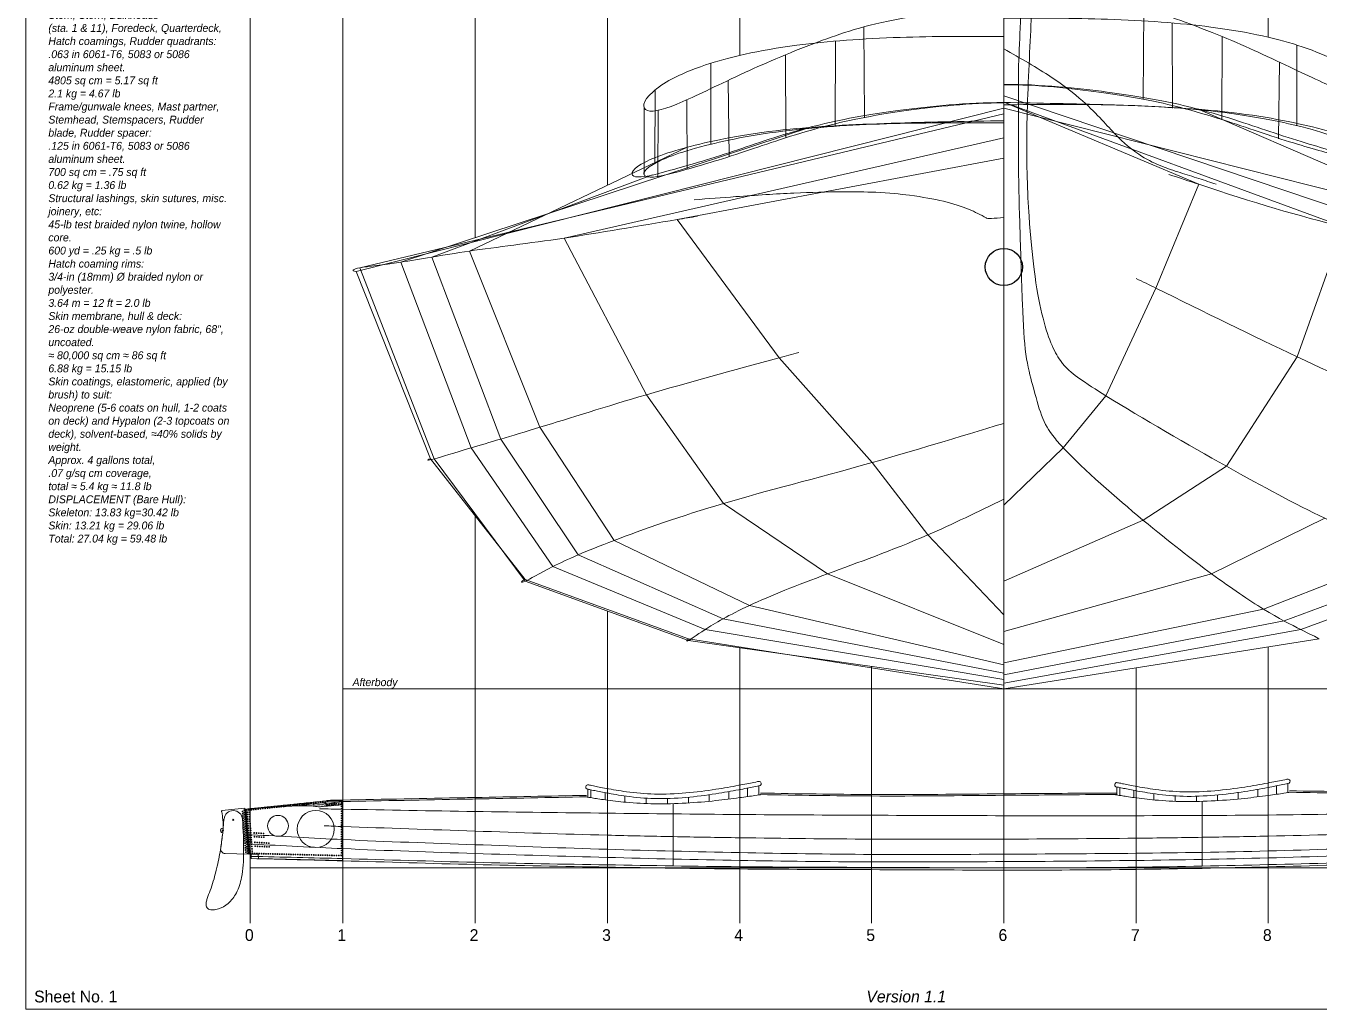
# Model space of a CAD drawing. Header units: centimetres. Extents: x -53 to 53, y -40 to 40.
# Drawn here: x -52.7 to 17, y -40 to 13 of the extents above; entities that cross this region are included whole.
import ezdxf

# ---------------------------------------------------------------- set-up
doc = ezdxf.new("R2010")
doc.units = ezdxf.units.CM
for name, color, linetype in [('construction', 7, 'Continuous'), ('Foredeck', 7, 'Continuous'), ('Hatchways', 7, 'Continuous'), ('Layer1', 7, 'Continuous'), ('Partner', 7, 'Continuous'), ('Plan', 7, 'Continuous'), ('Quarterdeck', 7, 'Continuous'), ('Rudder', 7, 'Continuous'), ('Sections', 7, 'Continuous'), ('Stern', 7, 'Continuous'), ('Stringers', 7, 'Continuous'), ('Text', 7, 'Continuous')]:
    doc.layers.add(name, color=color, linetype=linetype)

msp = doc.modelspace()

# ---------------------------------------------------------------- linework, layer by layer
msp.add_ellipse((0, 0), major_axis=(1, 0), ratio=1)
at = {"layer": 'construction', "color": 7, "lineweight": 9}
msp.add_line((-40.625, -32.39), (41.875, -32.39), dxfattribs=at)
at = {"layer": 'Foredeck', "color": 7, "lineweight": 9}
msp.add_open_spline([(11.438, 4.462), (11.136, 4.563), (10.518, 4.774), (9.51, 5.082), (8.431, 5.43), (7.28, 6.007), (6.262, 6.851), (5.316, 7.91), (4.303, 8.954), (2.569, 10.301), (0.894, 11.25), (0, 11.756)], degree=3, knots=[0, 0, 0, 0, 0.136017, 0.274135, 0.412519, 0.551185, 0.690252, 0.760385, 0.832441, 0.91058, 1, 1, 1, 1], dxfattribs=at)
at = {"layer": 'Hatchways', "color": 7, "lineweight": 9}
for p, q in [((-7.54, 12.944), (-7.508, 8.054)), ((-9.08, 12.175), (-9.091, 7.589)), ((-11.76, 11.443), (-11.75, 6.961)), ((-15.787, 10.985), (-15.783, 6.62)), ((-14.86, 10.061), (-14.804, 5.933)), ((-18.797, 9.539), (-18.802, 5.591)), ((-19.387, 8.595), (-19.387, 4.962)), ((-18.632, 8.446), (-18.64, 4.869)), ((-17.078, 9.014), (-17.072, 5.269)), ((-22.413, -28.577), (-22.413, -28.154)), ((-22.252, -28.186), (-22.254, -28.599)), ((-21.492, -28.334), (-21.492, -28.72)), ((-20.419, -28.515), (-20.419, -28.849)), ((-15.884, -28.45), (-15.886, -28.806)), ((-14.814, -28.277), (-14.815, -28.677)), ((-13.808, -28.09), (-13.81, -28.541)), ((-13.197, -28.441), (-13.197, -27.966)), ((6.093, -28.455), (6.093, -28.032)), ((-19.276, -28.633), (-19.276, -28.927)), ((-18.127, -28.652), (-18.127, -28.939)), ((-16.994, -28.581), (-16.994, -28.889))]:
    msp.add_line(p, q, dxfattribs=at)
for points, knots in [([(0, 14.918), (0, 14.918), (1.832, 14.918), (6.298, 14.397), (10.366, 13.048), (14.488, 11.263), (17.53, 9.713), (19.482, 9.112), (19.53, 10.165), (16.912, 11.788), (11.92, 12.975), (5.731, 13.424), (1.872, 13.412), (0, 13.405)], [0, 0, 0, 0, 0, 0.060903, 0.148531, 0.266385, 0.412377, 0.561627, 0.692703, 0.793736, 0.874581, 0.939168, 1, 1, 1, 1]), ([(0, 12.425), (-1.872, 12.431), (-5.731, 12.444), (-11.92, 11.995), (-16.912, 10.808), (-19.53, 9.185), (-19.482, 8.132), (-17.53, 8.733), (-14.488, 10.283), (-10.366, 12.068), (-6.298, 13.416), (-1.832, 13.938), (0, 13.938)], [0, 0, 0, 0, 0.060832, 0.125419, 0.206264, 0.307297, 0.438373, 0.587623, 0.733615, 0.851469, 0.939097, 1, 1, 1, 1]), ([(0, 9.846), (1.993, 9.846), (6.69, 9.361), (11.024, 8.463), (15.028, 7.031), (18.241, 6.101), (20.1, 5.633), (20.182, 6.352), (17.472, 7.448), (12.284, 8.466), (5.881, 8.764), (1.902, 8.833), (0, 8.866)], [0, 0, 0, 0, 0.064807, 0.15278, 0.27082, 0.412362, 0.559544, 0.689881, 0.791019, 0.87305, 0.939335, 1, 1, 1, 1]), ([(0, 9.827), (0, 9.827), (1.831, 9.827), (6.285, 9.344), (10.371, 8.462), (14.489, 7.002), (17.537, 6.113), (19.479, 5.631), (19.536, 6.345), (16.907, 7.446), (11.912, 8.451), (5.729, 8.803), (1.872, 8.762), (0, 8.741)], [0, 0, 0, 0, 0, 0.06099, 0.148374, 0.265955, 0.411815, 0.561484, 0.692711, 0.793446, 0.874258, 0.938982, 1, 1, 1, 1]), ([(0, 7.885), (-1.902, 7.853), (-5.881, 7.784), (-12.284, 7.486), (-17.472, 6.468), (-20.182, 5.372), (-20.1, 4.652), (-18.241, 5.121), (-15.028, 6.051), (-11.024, 7.483), (-6.69, 8.381), (-1.993, 8.866), (0, 8.866), (0, 8.866)], [0, 0, 0, 0, 0.060665, 0.12695, 0.208981, 0.310119, 0.440456, 0.587638, 0.72918, 0.84722, 0.935193, 1, 1, 1, 1, 1]), ([(0, 7.762), (-1.872, 7.771), (-5.729, 7.791), (-11.912, 7.452), (-16.906, 6.446), (-19.542, 5.349), (-19.459, 4.639), (-17.539, 5.125), (-14.488, 6.016), (-10.372, 7.479), (-6.285, 8.362), (-1.831, 8.846), (0, 8.847)], [0, 0, 0, 0, 0.061022, 0.125747, 0.206561, 0.307297, 0.438835, 0.588178, 0.73404, 0.851624, 0.939009, 1, 1, 1, 1]), ([(-22.413, -27.914), (-22.413, -27.914), (-22.412, -27.912), (-22.145, -27.968), (-21.391, -28.117), (-20.232, -28.319), (-18.76, -28.451), (-17.139, -28.376), (-15.606, -28.182), (-14.377, -27.959), (-13.497, -27.791), (-13.072, -27.699), (-13.497, -27.791), (-14.377, -27.959), (-15.606, -28.182), (-17.139, -28.376), (-18.76, -28.451), (-20.232, -28.319), (-21.391, -28.117), (-22.145, -27.968), (-22.412, -27.912), (-22.413, -27.914), (-22.413, -27.914)], [0, 0, 0, 0, 0.030416, 0.06271, 0.103132, 0.153648, 0.219187, 0.293811, 0.366807, 0.425735, 0.469548, 0.5, 0.530452, 0.574265, 0.633193, 0.706189, 0.780813, 0.846352, 0.896868, 0.93729, 0.969584, 1, 1, 1, 1]), ([(6.093, -27.792), (6.093, -27.791), (6.094, -27.79), (6.361, -27.846), (7.114, -27.994), (8.274, -28.197), (9.746, -28.329), (11.367, -28.253), (12.9, -28.06), (14.129, -27.837), (15.009, -27.668), (15.434, -27.576), (15.009, -27.668), (14.129, -27.837), (12.9, -28.06), (11.367, -28.253), (9.746, -28.329), (8.274, -28.197), (7.114, -27.994), (6.361, -27.846), (6.094, -27.79), (6.093, -27.791), (6.093, -27.792)], [0, 0, 0, 0, 0.030416, 0.06271, 0.103132, 0.153648, 0.219187, 0.293811, 0.366807, 0.425735, 0.469548, 0.5, 0.530452, 0.574265, 0.633193, 0.706189, 0.780813, 0.846352, 0.896868, 0.93729, 0.969584, 1, 1, 1, 1]), ([(6.093, -28.032), (6.093, -28.031), (6.094, -28.03), (6.361, -28.086), (7.114, -28.234), (8.274, -28.437), (9.746, -28.569), (11.367, -28.493), (12.9, -28.3), (14.129, -28.077), (15.009, -27.908), (15.434, -27.816), (15.009, -27.908), (14.129, -28.077), (12.9, -28.3), (11.367, -28.493), (9.746, -28.569), (8.274, -28.437), (7.114, -28.234), (6.361, -28.086), (6.094, -28.03), (6.093, -28.031), (6.093, -28.032)], [0, 0, 0, 0, 0.030416, 0.06271, 0.103132, 0.153648, 0.219187, 0.293811, 0.366807, 0.425735, 0.469548, 0.5, 0.530452, 0.574265, 0.633193, 0.706189, 0.780813, 0.846352, 0.896868, 0.93729, 0.969584, 1, 1, 1, 1]), ([(-22.492, -28.562), (-22.493, -28.566), (-22.495, -28.575), (-22.219, -28.612), (-21.442, -28.739), (-20.249, -28.876), (-18.758, -28.966), (-17.134, -28.907), (-15.594, -28.791), (-14.34, -28.612), (-13.425, -28.5), (-12.984, -28.414), (-13.425, -28.5), (-14.34, -28.612), (-15.594, -28.791), (-17.134, -28.907), (-18.758, -28.966), (-20.249, -28.876), (-21.442, -28.739), (-22.219, -28.612), (-22.495, -28.575), (-22.493, -28.566), (-22.492, -28.562)], [0, 0, 0, 0, 0.030333, 0.063475, 0.104491, 0.155059, 0.220228, 0.293819, 0.36459, 0.42361, 0.467596, 0.5, 0.532404, 0.57639, 0.63541, 0.706181, 0.779772, 0.844941, 0.895509, 0.936525, 0.969667, 1, 1, 1, 1]), ([(-22.413, -28.154), (-22.413, -28.154), (-22.412, -28.152), (-22.145, -28.208), (-21.391, -28.357), (-20.232, -28.559), (-18.76, -28.691), (-17.139, -28.616), (-15.606, -28.422), (-14.377, -28.199), (-13.497, -28.031), (-13.072, -27.939), (-13.497, -28.031), (-14.377, -28.199), (-15.606, -28.422), (-17.139, -28.616), (-18.76, -28.691), (-20.232, -28.559), (-21.391, -28.357), (-22.145, -28.208), (-22.412, -28.152), (-22.413, -28.154), (-22.413, -28.154)], [0, 0, 0, 0, 0.030416, 0.06271, 0.103132, 0.153648, 0.219187, 0.293811, 0.366807, 0.425735, 0.469548, 0.5, 0.530452, 0.574265, 0.633193, 0.706189, 0.780813, 0.846352, 0.896868, 0.93729, 0.969584, 1, 1, 1, 1]), ([(6.013, -28.439), (6.013, -28.443), (6.011, -28.452), (6.286, -28.489), (7.064, -28.617), (8.257, -28.754), (9.748, -28.843), (11.372, -28.785), (12.912, -28.669), (14.166, -28.49), (15.081, -28.377), (15.522, -28.291), (15.081, -28.377), (14.166, -28.49), (12.912, -28.669), (11.372, -28.785), (9.748, -28.843), (8.257, -28.754), (7.064, -28.617), (6.286, -28.489), (6.011, -28.452), (6.013, -28.443), (6.013, -28.439)], [0, 0, 0, 0, 0.030333, 0.063475, 0.104491, 0.155059, 0.220228, 0.293819, 0.36459, 0.42361, 0.467596, 0.5, 0.532404, 0.57639, 0.63541, 0.706181, 0.779772, 0.844941, 0.895509, 0.936525, 0.969667, 1, 1, 1, 1])]:
    msp.add_open_spline(points, degree=3, knots=knots, dxfattribs=at)
at = {"layer": 'Layer1', "color": 7, "lineweight": 9}
for p, q in [((-52.705, -40.005), (-52.705, 40.005)), ((-7.125, -28.515), (-7.125, -32.365)), ((0, -28.478), (0, -32.39)), ((5.028, -28.359), (6.093, -28.359)), ((14.25, -28.482), (14.25, -32.215)), ((-28.5, -28.677), (-28.5, -32.09)), ((-21.36, -28.743), (-21.36, -32.228)), ((-17.812, -28.928), (-17.812, -32.284)), ((-14.235, -28.602), (-14.235, -32.328)), ((7.14, -28.619), (7.14, -32.353)), ((10.688, -32.295), (10.688, -28.805)), ((52.705, -40.005), (-52.705, -40.005))]:
    msp.add_line(p, q, dxfattribs=at)
at = {"layer": 'Partner', "color": 7, "lineweight": 9}
msp.add_ellipse((0, 2.775), major_axis=(-0.947, -0.126), ratio=0.102207, start_param=6.2818, end_param=7.852597, dxfattribs=at)
for points, knots in [([(-16.685, 3.624), (-15.935, 3.681), (-14.074, 3.823), (-11.264, 4.006), (-8.78, 4.068), (-6.617, 4.039), (-4.825, 3.854), (-3.149, 3.55), (-1.845, 3.131), (-1.244, 2.81), (-0.947, 2.651)], [0, 0, 0, 0, 0.073093, 0.181384, 0.284917, 0.376983, 0.499412, 0.66407, 0.833918, 1, 1, 1, 1]), ([(-13.115, -28.359), (-11.119, -28.393), (-6.747, -28.467), (-0.699, -28.4), (3.352, -28.371), (5.028, -28.359)], [0, 0, 0, 0, 0.330179, 0.722881, 1, 1, 1, 1]), ([(-13.115, -28.439), (-11.119, -28.473), (-6.747, -28.547), (-0.699, -28.48), (3.352, -28.451), (5.028, -28.439)], [0, 0, 0, 0, 0.330179, 0.722881, 1, 1, 1, 1])]:
    msp.add_open_spline(points, degree=3, knots=knots, dxfattribs=at)
at = {"layer": 'Plan', "color": 7, "lineweight": 9}
for p, q in [((-40.61, 35.358), (-40.61, -35.362)), ((-35.625, -35.362), (-35.625, 35.358)), ((-21.36, 35.358), (-21.36, 4.407)), ((0, 33.361), (0, -22.742)), ((-28.5, 1.577), (-28.5, 26.816)), ((14.25, 12.382), (14.25, 26.026)), ((-14.235, 25.715), (-14.235, 11.405)), ((-28.5, -35.362), (-28.5, -13.401)), ((-21.36, -18.557), (-21.36, -35.362)), ((-14.235, -20.532), (-14.235, -35.362)), ((14.25, -35.362), (14.25, -20.479)), ((-7.125, -35.362), (-7.125, -21.536)), ((7.14, -21.608), (7.14, -35.362)), ((0, -22.742), (0, -35.362)), ((5.028, -28.439), (6.093, -28.439))]:
    msp.add_line(p, q, dxfattribs=at)
for centre, start, end in [((-13.196, -27.846), 269.68459, 114.4761), ((6.093, -27.912), 72.70199, 272.47141), ((15.31, -27.723), 269.68459, 114.4761), ((-22.413, -28.034), 72.70199, 272.47141)]:
    msp.add_arc(centre, 0.12, start, end, dxfattribs=at)
at = {"layer": 'Quarterdeck', "color": 7, "lineweight": 9}
for p, q in [((-40.748, -29.213), (-36.489, -28.768)), ((-36.845, -29.094), (-35.639, -28.991)), ((-35.639, -28.991), (-35.632, -28.831))]:
    msp.add_line(p, q, dxfattribs=at)
at = {"layer": 'Quarterdeck', "color": 7, "lineweight": 9, "extrusion": (0, 0, -1)}
for centre, major_axis, ratio, start_param, end_param in [((-40.629, -29.201), (-0.119, -0.012), 0.130753, 4.712389, 6.283185), ((-40.629, -29.201), (-0.119, -0.012), 0.130753, 4.712389, 6.283185), ((-36.875, -28.942), (-0.373, -0.039), 0.130753, 6.218132, 12.501317), ((-36.875, -28.942), (-0.373, -0.039), 0.130753, 6.218132, 12.501317), ((-36.831, -29.077), (-0.118, -0.012), 0.130036, 4.729464, 5.725172), ((-36.831, -29.077), (-0.118, -0.012), 0.130036, 4.729464, 5.725172), ((-36.26, -28.961), (-0.311, -0.032), 0.130753, 6.189914268585919, 12.47309957576551), ((-36.26, -28.961), (-0.311, -0.032), 0.130753, 6.189914268585919, 12.47309957576551)]:
    msp.add_ellipse(centre, major_axis=major_axis, ratio=ratio, start_param=start_param, end_param=end_param, dxfattribs=at)
for centre, major_axis in [((-40.68, -29.214), (0.0224, 0.0023)), ((-40.68, -29.214), (0.0224, 0.0023)), ((-40.556, -29.201), (0.0224, 0.0023)), ((-40.556, -29.201), (0.0224, 0.0023)), ((-40.431, -29.188), (0.0224, 0.0023)), ((-40.431, -29.188), (0.0224, 0.0023)), ((-40.307, -29.175), (0.0224, 0.0023)), ((-40.307, -29.175), (0.0224, 0.0023)), ((-40.183, -29.163), (0.0224, 0.0023)), ((-40.183, -29.163), (0.0224, 0.0023)), ((-40.058, -29.15), (0.0224, 0.0023)), ((-40.058, -29.15), (0.0224, 0.0023)), ((-39.934, -29.137), (0.0224, 0.0023)), ((-39.934, -29.137), (0.0224, 0.0023)), ((-39.81, -29.124), (0.0224, 0.0023)), ((-39.81, -29.124), (0.0224, 0.0023)), ((-39.685, -29.111), (0.0224, 0.0023)), ((-39.685, -29.111), (0.0224, 0.0023)), ((-39.561, -29.098), (0.0224, 0.0023)), ((-39.561, -29.098), (0.0224, 0.0023)), ((-39.437, -29.085), (0.0224, 0.0023)), ((-39.437, -29.085), (0.0224, 0.0023)), ((-39.315, -29.093), (-0.0622, -0.0064)), ((-39.315, -29.093), (-0.0622, -0.0064)), ((-39.312, -29.072), (0.0224, 0.0023)), ((-39.312, -29.072), (0.0224, 0.0023)), ((-39.188, -29.06), (0.0224, 0.0023)), ((-39.188, -29.06), (0.0224, 0.0023)), ((-38.998, -29.066), (-0.0933, -0.0097)), ((-38.998, -29.066), (-0.0933, -0.0097)), ((-39.064, -29.047), (0.0224, 0.0023)), ((-39.064, -29.047), (0.0224, 0.0023)), ((-38.939, -29.034), (0.0224, 0.0023)), ((-38.939, -29.034), (0.0224, 0.0023)), ((-38.815, -29.021), (0.0224, 0.0023)), ((-38.815, -29.021), (0.0224, 0.0023)), ((-38.621, -29.032), (-0.124, -0.013)), ((-38.621, -29.032), (-0.124, -0.013)), ((-38.691, -29.008), (0.0224, 0.0023)), ((-38.691, -29.008), (0.0224, 0.0023)), ((-38.566, -28.995), (0.0224, 0.0023)), ((-38.566, -28.995), (0.0224, 0.0023)), ((-38.442, -28.982), (0.0224, 0.0023)), ((-38.442, -28.982), (0.0224, 0.0023)), ((-38.318, -28.969), (0.0224, 0.0023)), ((-38.318, -28.969), (0.0224, 0.0023)), ((-38.174, -28.996), (-0.155, -0.016)), ((-38.174, -28.996), (-0.155, -0.016)), ((-38.193, -28.956), (0.0224, 0.0023)), ((-38.193, -28.956), (0.0224, 0.0023)), ((-38.069, -28.944), (0.0224, 0.0023)), ((-38.069, -28.944), (0.0224, 0.0023)), ((-37.945, -28.931), (0.0224, 0.0023)), ((-37.945, -28.931), (0.0224, 0.0023)), ((-37.82, -28.918), (0.0224, 0.0023)), ((-37.82, -28.918), (0.0224, 0.0023)), ((-37.569, -28.952), (-0.249, -0.026)), ((-37.569, -28.952), (-0.249, -0.026)), ((-37.696, -28.905), (0.0224, 0.0023)), ((-37.696, -28.905), (0.0224, 0.0023)), ((-37.572, -28.892), (0.0224, 0.0023)), ((-37.572, -28.892), (0.0224, 0.0023)), ((-37.447, -28.879), (0.0224, 0.0023)), ((-37.447, -28.879), (0.0224, 0.0023)), ((-37.323, -28.866), (0.0224, 0.0023)), ((-37.323, -28.866), (0.0224, 0.0023)), ((-37.199, -28.853), (0.0224, 0.0023)), ((-37.199, -28.853), (0.0224, 0.0023)), ((-37.074, -28.84), (0.0224, 0.0023)), ((-37.074, -28.84), (0.0224, 0.0023)), ((-36.95, -28.828), (0.0224, 0.0023)), ((-36.95, -28.828), (0.0224, 0.0023)), ((-36.826, -28.815), (0.0224, 0.0023)), ((-36.826, -28.815), (0.0224, 0.0023)), ((-36.744, -29.069), (0.0224, 0.0023)), ((-36.744, -29.069), (0.0224, 0.0023)), ((-36.701, -28.802), (0.0224, 0.0023)), ((-36.701, -28.802), (0.0224, 0.0023)), ((-36.621, -29.058), (0.0224, 0.0023)), ((-36.621, -29.058), (0.0224, 0.0023)), ((-36.577, -28.789), (0.0224, 0.0023)), ((-36.577, -28.789), (0.0224, 0.0023)), ((-36.497, -29.048), (0.0224, 0.0023)), ((-36.497, -29.048), (0.0224, 0.0023)), ((-36.374, -29.037), (0.0224, 0.0023)), ((-36.374, -29.037), (0.0224, 0.0023)), ((-36.25, -29.027), (0.0224, 0.0023)), ((-36.25, -29.027), (0.0224, 0.0023)), ((-36.127, -29.016), (0.0224, 0.0023)), ((-36.127, -29.016), (0.0224, 0.0023)), ((-36.003, -29.006), (0.0224, 0.0023)), ((-36.003, -29.006), (0.0224, 0.0023)), ((-35.88, -28.995), (0.0224, 0.0023)), ((-35.88, -28.995), (0.0224, 0.0023)), ((-35.756, -28.985), (0.0224, 0.0023)), ((-35.756, -28.985), (0.0224, 0.0023)), ((-35.699, -28.963), (0.0224, 0.0023)), ((-35.699, -28.963), (0.0224, 0.0023)), ((-35.699, -28.947), (0.0224, 0.0023)), ((-35.699, -28.947), (0.0224, 0.0023)), ((-35.697, -28.914), (0.0224, 0.0023)), ((-35.697, -28.914), (0.0224, 0.0023)), ((-35.698, -28.93), (0.0224, 0.0023)), ((-35.698, -28.93), (0.0224, 0.0023)), ((-35.696, -28.897), (0.0224, 0.0023)), ((-35.696, -28.897), (0.0224, 0.0023)), ((-35.696, -28.88), (0.0224, 0.0023)), ((-35.696, -28.88), (0.0224, 0.0023)), ((-35.694, -28.847), (0.0224, 0.0023)), ((-35.694, -28.847), (0.0224, 0.0023)), ((-35.695, -28.864), (0.0224, 0.0023)), ((-35.695, -28.864), (0.0224, 0.0023))]:
    msp.add_ellipse(centre, major_axis=major_axis, ratio=0.130753, dxfattribs=at)
at = {"layer": 'Quarterdeck', "color": 7, "lineweight": 9}
msp.add_ellipse((-35.625, -28.682), major_axis=(-0.863, -0.088), ratio=0.170284, start_param=6.280777, end_param=7.840402, dxfattribs=at)
msp.add_ellipse((-35.625, -28.682), major_axis=(-0.863, -0.088), ratio=0.170284, start_param=6.280777, end_param=7.840402, dxfattribs=at)
msp.add_open_spline([(-36.937, -29.095), (-36.988, -29.087), (-37.114, -29.07), (-37.342, -29.047), (-37.665, -29.039), (-38.046, -29.043), (-38.556, -29.066), (-39.191, -29.104), (-39.904, -29.156), (-40.388, -29.196), (-40.627, -29.216)], degree=3, knots=[0, 0, 0, 0, 0.073093, 0.181384, 0.284917, 0.376983, 0.499412, 0.66407, 0.833918, 1, 1, 1, 1], dxfattribs=at)
msp.add_open_spline([(-36.937, -29.095), (-36.988, -29.087), (-37.114, -29.07), (-37.342, -29.047), (-37.665, -29.039), (-38.046, -29.043), (-38.556, -29.066), (-39.191, -29.104), (-39.904, -29.156), (-40.388, -29.196), (-40.627, -29.216)], degree=3, knots=[0, 0, 0, 0, 0.073093, 0.181384, 0.284917, 0.376983, 0.499412, 0.66407, 0.833918, 1, 1, 1, 1], dxfattribs=at)
at = {"layer": 'Rudder', "color": 7, "lineweight": 9}
for p, q in [((-40.902, -29.166), (-42.139, -29.294)), ((-40.902, -29.166), (-40.892, -29.291)), ((-40.902, -29.169), (-40.902, -29.166)), ((-40.902, -29.178), (-40.901, -29.169)), ((-40.901, -29.192), (-40.9, -29.178)), ((-40.9, -29.209), (-40.899, -29.192)), ((-40.897, -29.228), (-40.708, -31.647)), ((-42.028, -29.767), (-42.073, -30.254)), ((-40.708, -31.647), (-41.965, -31.616))]:
    msp.add_line(p, q, dxfattribs=at)
for centre, radius in [((-40.943, -29.281), 0.0225), ((-41.529, -29.8), 0.03), ((-41.026, -29.348), 0.0225), ((-41.016, -29.471), 0.0225), ((-41.006, -29.593), 0.0225), ((-40.997, -29.715), 0.0225), ((-40.987, -29.837), 0.0225), ((-40.978, -29.959), 0.0225), ((-40.934, -29.403), 0.0225), ((-40.924, -29.525), 0.0225), ((-40.914, -29.647), 0.0225), ((-40.905, -29.769), 0.0225), ((-40.895, -29.891), 0.0225), ((-42.093, -30.377), 0.0397), ((-40.968, -30.081), 0.0225), ((-40.959, -30.204), 0.0225), ((-40.949, -30.326), 0.0225), ((-40.94, -30.448), 0.0225), ((-40.93, -30.57), 0.0225), ((-40.886, -30.014), 0.0225), ((-40.876, -30.136), 0.0225), ((-40.867, -30.258), 0.0225), ((-40.857, -30.38), 0.0225), ((-40.848, -30.502), 0.0225), ((-40.838, -30.624), 0.0225), ((-40.921, -30.692), 0.0225), ((-40.911, -30.814), 0.0225), ((-40.902, -30.936), 0.0225), ((-40.892, -31.059), 0.0225), ((-40.882, -31.181), 0.0225), ((-40.873, -31.303), 0.0225), ((-40.829, -30.746), 0.0225), ((-40.819, -30.869), 0.0225), ((-40.809, -30.991), 0.0225), ((-40.8, -31.113), 0.0225), ((-40.79, -31.235), 0.0225), ((-40.781, -31.357), 0.0225), ((-40.863, -31.425), 0.0225), ((-40.854, -31.547), 0.0225), ((-40.771, -31.479), 0.0225), ((-40.762, -31.601), 0.0225)]:
    msp.add_circle(centre, radius, dxfattribs=at)
at = {"layer": 'Rudder', "color": 7, "lineweight": 9, "extrusion": (0, 0, -1)}
for start, end in [(3.74598, 6.34455), (6.34455, 175.53256)]:
    msp.add_arc((41.529, -29.8), 0.5, start, end, dxfattribs=at)
at = {"layer": 'Rudder', "color": 7, "lineweight": 9}
for centre, radius, start, end in [((-42.093, -30.377), 0.125, 80.76088, 267.84631), ((-41.959, -31.366), 0.25, 170.9871, 268.59448)]:
    msp.add_arc(centre, radius, start, end, dxfattribs=at)
for points, knots in [([(-41.031, -29.761), (-40.997, -30.36), (-40.936, -31.412), (-41.016, -32.759), (-41.296, -33.718), (-41.742, -34.315), (-42.224, -34.593), (-42.591, -34.665), (-42.864, -34.652), (-43.012, -34.448), (-42.988, -34.234), (-42.913, -33.96), (-42.684, -33.429), (-42.523, -32.843), (-42.34, -32.068), (-42.199, -31.372), (-42.125, -30.769), (-42.097, -30.502)], [0, 0, 0, 0, 0.177384, 0.310925, 0.396734, 0.468487, 0.52585, 0.555486, 0.57966, 0.601203, 0.620689, 0.641157, 0.685717, 0.790516, 0.820418, 0.920801, 1, 1, 1, 1]), ([(-42.151, -29.364), (-42.103, -29.661), (-42.041, -30.04), (-42.107, -30.579), (-42.146, -30.937), (-42.188, -31.211), (-42.206, -31.327)], [0, 0, 0, 0, 0.452327, 0.578674, 0.821576, 1, 1, 1, 1]), ([(-42.151, -29.364), (-42.153, -29.356), (-42.155, -29.341), (-42.154, -29.321), (-42.151, -29.307), (-42.146, -29.297), (-42.141, -29.295), (-42.139, -29.294)], [0, 0, 0, 0, 0.235521, 0.421586, 0.610194, 0.800203, 1, 1, 1, 1]), ([(-42.151, -29.364), (-42.153, -29.356), (-42.155, -29.341), (-42.154, -29.321), (-42.151, -29.307), (-42.146, -29.297), (-42.141, -29.295), (-42.139, -29.294)], [0, 0, 0, 0, 0.235521, 0.421586, 0.610194, 0.800203, 1, 1, 1, 1])]:
    msp.add_open_spline(points, degree=3, knots=knots, dxfattribs=at)
at = {"layer": 'Sections', "color": 7, "lineweight": 9}
for p, q in [((0, 9.22), (24.8, 0.858)), ((-34.9, -0.242), (0, 8.558)), ((0, 8.886), (18.3, 2.158)), ((0, 8.886), (10.5, 4.458)), ((34.9, -0.242), (0, 8.558)), ((30, 0.058), (10.434, 8.517)), ((-34.7, -0.042), (0, 8.258)), ((-32.5, 0.258), (-10.374, 7.552)), ((-28.8, 0.858), (-17.071, 6.453)), ((-23.7, 1.558), (0, 6.958)), ((-17.6, 2.558), (0, 5.858)), ((-18.934, 4.961), (-30.828, 0.534)), ((8.2, -1.142), (10.5, 4.458)), ((-17.6, 2.558), (-12.108, -4.898)), ((15.8, -4.842), (18.3, 2.158)), ((-23.7, 1.558), (-19.255, -6.883)), ((-25, -8.642), (-28.8, 0.858)), ((-28.7, -9.742), (-32.5, 0.258)), ((-30.828, 0.534), (-27.109, -9.274)), ((-30.9, -10.342), (-34.9, -0.242)), ((-30.7, -10.342), (-34.7, -0.042)), ((5.5, -6.942), (8.2, -1.142)), ((12, -10.742), (15.8, -4.842)), ((-12.108, -4.898), (-7.1, -10.542)), ((-15.1, -12.742), (-19.255, -6.883)), ((3.2, -9.742), (5.5, -6.942)), ((-21, -14.742), (-25, -8.642)), ((-24.3, -16.142), (-28.7, -9.742)), ((-24.3, -16.142), (-28.7, -9.742)), ((-27.109, -9.274), (-22.943, -15.52)), ((0, -12.842), (3.2, -9.742)), ((-25.8, -16.842), (-30.9, -10.342)), ((-25.8, -16.942), (-30.7, -10.342)), ((-4.1, -14.442), (-7.1, -10.542)), ((7.5, -13.642), (12, -10.742)), ((-9.5, -16.542), (-15.1, -12.742)), ((0, -16.942), (7.5, -13.642)), ((11.2, -16.542), (17.3, -13.542)), ((0, -18.742), (-4.1, -14.442)), ((-13.7, -18.242), (-21, -14.742)), ((-22.943, -15.52), (-15.126, -18.963)), ((14, -18.442), (21.7, -15.442)), ((-16.1, -19.542), (-24.3, -16.142)), ((-16.1, -19.542), (-24.3, -16.142)), ((0, -20.342), (-9.5, -16.542)), ((0, -19.642), (11.2, -16.542)), ((23.252, -16.045), (15.113, -19.082)), ((16, -19.542), (24.4, -16.442)), ((-17, -20.042), (-25.8, -16.842)), ((-17, -20.142), (-25.8, -16.942)), ((0, -21.442), (-13.7, -18.242)), ((0, -21.342), (14, -18.442)), ((-15.126, -18.963), (-0.002, -21.893)), ((15.113, -19.082), (0, -21.977)), ((0, -22.742), (-17, -20.042)), ((0, -22.542), (-17, -20.142)), ((0, -22.242), (-16.1, -19.542)), ((0, -22.442), (16, -19.542)), ((0, -22.742), (17, -20.042)), ((-35.625, -29.228), (-35.625, -28.815)), ((-35.625, -29.228), (-35.625, -28.815)), ((-35.625, -29.228), (-35.625, -30.16)), ((-35.625, -29.228), (-35.625, -30.16)), ((-35.625, -30.16), (-35.625, -30.865)), ((-35.625, -30.16), (-35.625, -30.865)), ((-35.625, -31.353), (-35.625, -30.865)), ((-35.625, -31.353), (-35.625, -30.865)), ((-35.625, -31.89), (-35.625, -31.353)), ((-35.625, -31.89), (-35.625, -31.353))]:
    msp.add_line(p, q, dxfattribs=at)
at = {"layer": 'Stern', "color": 7, "lineweight": 9}
for p, q in [((-40.845, -29.248), (-40.66, -31.626)), ((-36.501, -28.773), (-40.823, -29.221)), ((-35.626, -28.752), (-36.501, -28.768)), ((-35.635, -28.752), (-35.635, -31.994)), ((-40.182, -31.66), (-40.635, -31.649)), ((-40.557, -31.651), (-40.563, -31.889)), ((-40.182, -31.66), (-40.164, -31.883)), ((-40.164, -31.883), (-35.628, -31.994))]:
    msp.add_line(p, q, dxfattribs=at)
for centre, radius in [((-40.794, -29.269), 0.0225), ((-40.681, -29.269), 0.025), ((-40.556, -29.256), 0.0225), ((-40.432, -29.243), 0.0225), ((-40.308, -29.23), 0.0225), ((-40.183, -29.217), 0.0225), ((-40.059, -29.204), 0.0225), ((-39.935, -29.192), 0.0225), ((-39.81, -29.179), 0.0225), ((-39.686, -29.166), 0.0225), ((-39.562, -29.153), 0.0225), ((-39.437, -29.14), 0.0225), ((-39.313, -29.127), 0.0225), ((-39.189, -29.114), 0.0225), ((-39.064, -29.101), 0.0225), ((-38.94, -29.088), 0.0225), ((-38.816, -29.076), 0.0225), ((-38.691, -29.063), 0.0225), ((-38.567, -29.05), 0.0225), ((-38.443, -29.037), 0.0225), ((-38.318, -29.024), 0.0225), ((-38.194, -29.011), 0.0225), ((-38.07, -28.998), 0.0225), ((-37.945, -28.985), 0.0225), ((-37.821, -28.973), 0.0225), ((-37.697, -28.96), 0.0225), ((-37.572, -28.947), 0.0225), ((-37.448, -28.934), 0.0225), ((-37.324, -28.921), 0.0225), ((-37.199, -28.908), 0.0225), ((-37.075, -28.895), 0.0225), ((-36.951, -28.882), 0.0225), ((-36.826, -28.869), 0.0225), ((-36.702, -28.857), 0.0225), ((-36.578, -28.844), 0.0225), ((-36.468, -28.951), 0.02), ((-36.343, -28.949), 0.02), ((-36.218, -28.946), 0.02), ((-36.093, -28.944), 0.02), ((-35.968, -28.941), 0.02), ((-35.843, -28.939), 0.02), ((-35.708, -28.947), 0.025), ((-35.698, -29.082), 0.0225), ((-35.698, -29.207), 0.0225), ((-40.784, -29.392), 0.0225), ((-40.774, -29.514), 0.0225), ((-40.765, -29.637), 0.0225), ((-40.755, -29.76), 0.0225), ((-40.746, -29.883), 0.0225), ((-40.671, -29.392), 0.0225), ((-40.661, -29.516), 0.0225), ((-40.652, -29.639), 0.0225), ((-40.642, -29.762), 0.0225), ((-40.633, -29.885), 0.0225), ((-39.117, -30.126), 0.562), ((-37.081, -30.297), 1), ((-35.698, -29.332), 0.0225), ((-35.698, -29.457), 0.0225), ((-35.698, -29.582), 0.0225), ((-35.698, -29.707), 0.0225), ((-35.698, -29.832), 0.0225), ((-35.698, -29.957), 0.0225), ((-40.736, -30.006), 0.0225), ((-40.726, -30.128), 0.0225), ((-40.717, -30.251), 0.0225), ((-40.707, -30.374), 0.0225), ((-40.698, -30.497), 0.0225), ((-40.688, -30.619), 0.0225), ((-40.623, -30.009), 0.0225), ((-40.613, -30.132), 0.0225), ((-40.604, -30.255), 0.0225), ((-40.594, -30.379), 0.0225), ((-40.584, -30.502), 0.0225), ((-40.575, -30.625), 0.0225), ((-40.402, -30.506), 0.0225), ((-40.276, -30.513), 0.0225), ((-40.15, -30.52), 0.0225), ((-40.024, -30.527), 0.0225), ((-39.899, -30.534), 0.0225), ((-35.698, -30.082), 0.0225), ((-35.698, -30.207), 0.0225), ((-35.698, -30.332), 0.0225), ((-35.698, -30.457), 0.0225), ((-35.698, -30.582), 0.0225), ((-40.678, -30.742), 0.0225), ((-40.669, -30.865), 0.0225), ((-40.659, -30.988), 0.0225), ((-40.65, -31.11), 0.0225), ((-40.64, -31.233), 0.0225), ((-40.631, -31.356), 0.0225), ((-40.565, -30.749), 0.0225), ((-40.555, -30.872), 0.0225), ((-40.546, -30.995), 0.0225), ((-40.536, -31.119), 0.0225), ((-40.527, -31.242), 0.0225), ((-40.517, -31.365), 0.0225), ((-40.386, -30.711), 0.0225), ((-40.362, -31.016), 0.0225), ((-40.346, -31.221), 0.0225), ((-40.26, -30.718), 0.0225), ((-40.237, -31.022), 0.0225), ((-40.221, -31.227), 0.0225), ((-40.134, -30.725), 0.0225), ((-40.111, -31.029), 0.0225), ((-40.095, -31.234), 0.0225), ((-40.008, -30.732), 0.0225), ((-39.985, -31.035), 0.0225), ((-39.969, -31.24), 0.0225), ((-39.883, -30.739), 0.0225), ((-39.859, -31.042), 0.0225), ((-39.843, -31.247), 0.0225), ((-39.733, -31.048), 0.0225), ((-39.717, -31.253), 0.0225), ((-39.607, -31.055), 0.0225), ((-39.591, -31.26), 0.0225), ((-35.698, -30.707), 0.0225), ((-35.698, -30.832), 0.0225), ((-35.698, -30.957), 0.0225), ((-35.698, -31.082), 0.0225), ((-35.698, -31.207), 0.0225), ((-35.698, -31.332), 0.0225), ((-40.621, -31.479), 0.0225), ((-40.611, -31.601), 0.0225), ((-40.507, -31.489), 0.0225), ((-40.498, -31.601), 0.025), ((-40.375, -31.615), 0.0225), ((-40.253, -31.618), 0.0225), ((-40.13, -31.621), 0.0225), ((-40.008, -31.624), 0.0225), ((-39.885, -31.627), 0.0225), ((-39.763, -31.63), 0.0225), ((-39.64, -31.633), 0.0225), ((-39.518, -31.636), 0.0225), ((-39.395, -31.639), 0.0225), ((-39.272, -31.642), 0.0225), ((-39.15, -31.645), 0.0225), ((-39.027, -31.648), 0.0225), ((-38.905, -31.651), 0.0225), ((-38.782, -31.654), 0.0225), ((-38.66, -31.657), 0.0225), ((-38.537, -31.66), 0.0225), ((-38.415, -31.663), 0.0225), ((-38.292, -31.666), 0.0225), ((-38.17, -31.669), 0.0225), ((-38.047, -31.672), 0.0225), ((-37.925, -31.675), 0.0225), ((-37.802, -31.678), 0.0225), ((-37.68, -31.681), 0.0225), ((-37.557, -31.684), 0.0225), ((-37.435, -31.687), 0.0225), ((-37.312, -31.69), 0.0225), ((-37.19, -31.693), 0.0225), ((-37.067, -31.696), 0.0225), ((-36.945, -31.699), 0.0225), ((-36.822, -31.702), 0.0225), ((-36.7, -31.705), 0.0225), ((-36.577, -31.708), 0.0225), ((-36.455, -31.711), 0.0225), ((-36.332, -31.714), 0.0225), ((-36.21, -31.717), 0.0225), ((-36.087, -31.72), 0.0225), ((-35.965, -31.723), 0.0225), ((-35.842, -31.726), 0.0225), ((-35.709, -31.718), 0.025), ((-35.698, -31.457), 0.0225), ((-35.698, -31.582), 0.0225)]:
    msp.add_circle(centre, radius, dxfattribs=at)
for centre, start, end in [((-40.821, -29.246), 95.91723, 184.46744), ((-40.635, -31.624), 184.46744, 268.59448)]:
    msp.add_arc(centre, 0.025, start, end, dxfattribs=at)
at = {"layer": 'Stringers', "color": 7, "lineweight": 9}
for p, q in [((7.54, 13.924), (7.508, 9.034)), ((9.08, 13.155), (9.091, 8.569)), ((11.76, 12.423), (11.75, 7.941)), ((15.787, 11.965), (15.783, 7.601)), ((14.86, 11.041), (14.804, 6.913)), ((15.309, -28.319), (15.309, -27.843)), ((6.254, -28.063), (6.252, -28.476)), ((7.014, -28.212), (7.014, -28.597)), ((8.087, -28.393), (8.087, -28.726)), ((9.23, -28.511), (9.23, -28.805)), ((10.379, -28.529), (10.379, -28.816)), ((11.512, -28.458), (11.512, -28.766)), ((12.622, -28.328), (12.62, -28.683)), ((13.692, -28.155), (13.691, -28.555)), ((14.698, -27.967), (14.696, -28.418))]:
    msp.add_line(p, q, dxfattribs=at)
for points, knots in [([(1.227, 20.954), (1.155, 20.067), (1.015, 18.355), (0.965, 15.715), (0.899, 13.076), (0.773, 10.735), (0.798, 8.176), (0.772, 5.166), (0.86, 2.281), (0.938, -0.15), (1.018, -2.679), (1.144, -4.893), (1.636, -6.648), (2.038, -8.222), (2.63, -9.117), (4.017, -10.666), (7.765, -13.932), (11.325, -16.682), (14.122, -18.58), (16.181, -19.646), (16.828, -19.94), (16.985, -20.045), (16.985, -20.045)], [0, 0, 0, 0, 0.008966, 0.017299, 0.025379, 0.031893, 0.037071, 0.047066, 0.058239, 0.064985, 0.074006, 0.09088, 0.108038, 0.133834, 0.165154, 0.193492, 0.355262, 0.516745, 0.677966, 0.839032, 1, 1, 1, 1, 1]), ([(2.042, 19.798), (1.909, 18.722), (1.623, 16.403), (1.418, 12.07), (1.17, 7.009), (1.318, 2.743), (1.649, -0.558), (2.053, -2.672), (2.52, -4.16), (3.169, -5.329), (4.181, -6.11), (6.815, -7.789), (12.405, -11.005), (17.323, -13.656), (22.071, -15.609), (24.569, -16.551), (25.553, -16.742), (25.8, -16.842)], [0, 0, 0, 0, 0.011286, 0.0243, 0.038797, 0.05315, 0.065505, 0.081075, 0.097313, 0.112612, 0.13897, 0.182939, 0.347136, 0.510816, 0.674174, 0.837164, 1, 1, 1, 1]), ([(0, 9.846), (0, 9.615), (0, 9.11), (0, 8.814), (0, 8.9), (0, 8.88), (0, 9.151), (0, 9.672), (0, 10.728), (0, 11.258)], [0, 0, 0, 0, 0.237017, 0.519195, 0.801369, 0.850873, 0.900395, 0.950005, 1, 1, 1, 1]), ([(8.889, 4.983), (9.456, 4.808), (12.984, 3.617), (18.466, 1.98), (24.971, 0.805), (30.402, -0.043), (33.388, -0.281), (34.622, -0.283), (34.9, -0.242), (34.9, -0.242)], [0, 0, 0, 0, 0.034212, 0.228426, 0.42199, 0.615074, 0.807647, 1, 1, 1, 1, 1]), ([(-34.9, -0.242), (-35.178, -0.201), (-35.059, -0.037), (-32.722, 0.178), (-29.042, 0.875), (-23.888, 1.473), (-19.315, 2.279), (-16.869, 2.678), (-16.504, 2.738)], [0, 0, 0, 0, 0.192704, 0.385551, 0.578668, 0.772154, 0.965985, 1, 1, 1, 1]), ([(30.9, -10.342), (30.9, -10.342), (30.648, -10.269), (29.787, -10.087), (28.037, -9.592), (25.809, -8.896), (22.003, -7.595), (16.172, -5.099), (10.367, -2.195), (7.486, -0.794), (7.131, -0.622)], [0, 0, 0, 0, 0, 0.193688, 0.290595, 0.387592, 0.581878, 0.776755, 0.97248, 1, 1, 1, 1]), ([(-11.052, -4.607), (-11.404, -4.704), (-14.266, -5.495), (-19.488, -6.891), (-24.384, -8.468), (-27.2, -9.302), (-29.275, -9.906), (-31.012, -10.467), (-31.152, -10.416), (-30.9, -10.342)], [0, 0, 0, 0, 0.027461, 0.222945, 0.417868, 0.515085, 0.61217, 0.806149, 1, 1, 1, 1]), ([(-25.8, -16.842), (-26.047, -16.942), (-26.049, -17.153), (-24.555, -16.202), (-21.516, -14.887), (-15.326, -12.682), (-8.482, -11.004), (-2.462, -9.176), (0, -8.428)], [0, 0, 0, 0, 0.174882, 0.349842, 0.525069, 0.700992, 0.877717, 1, 1, 1, 1]), ([(-16.985, -20.045), (-17.141, -20.149), (-17.122, -20.274), (-16.359, -19.669), (-14.036, -18.3), (-9.678, -16.574), (-4.804, -14.852), (-1.386, -13.189), (0, -12.514)], [0, 0, 0, 0, 0.175571, 0.351174, 0.526946, 0.703071, 0.879546, 1, 1, 1, 1]), ([(-40.56, -31.769), (-38.915, -31.808), (-34.895, -31.901), (-28.501, -32.109), (-21.375, -32.228), (-14.25, -32.344), (-7.125, -32.361), (0, -32.402), (7.126, -32.373), (14.251, -32.224), (21.377, -32.023), (28.505, -31.699), (33.669, -31.317), (36.867, -31.05), (38.129, -30.943), (39.395, -30.714), (40.415, -30.397), (41.046, -29.961), (41.377, -29.632), (41.694, -29.175), (41.857, -28.638), (41.921, -27.974), (41.769, -27.36), (41.541, -26.95), (41.439, -26.765)], [0, 0, 0, 0, 0.057832, 0.141334, 0.224819, 0.308296, 0.391766, 0.475236, 0.558706, 0.642191, 0.725697, 0.80926, 0.892945, 0.907642, 0.922047, 0.937406, 0.952909, 0.958996, 0.964189, 0.969236, 0.978381, 0.983527, 0.992572, 1, 1, 1, 1]), ([(40.928, -27.073), (41.022, -27.207), (41.225, -27.497), (41.423, -28.039), (41.383, -28.671), (41.07, -29.205), (40.603, -29.617), (40.01, -29.882), (39.35, -30.068), (38.521, -30.214), (37.281, -30.311), (33.882, -30.521), (28.515, -30.923), (21.38, -31.255), (14.259, -31.499), (7.128, -31.616), (0.001, -31.652), (-7.127, -31.692), (-14.255, -31.573), (-21.39, -31.408), (-28.514, -31.133), (-34.906, -30.923), (-38.891, -30.695), (-40.52, -30.601)], [0, 0, 0, 0, 0.005845, 0.012586, 0.020094, 0.027527, 0.033926, 0.04199, 0.0504, 0.058323, 0.071975, 0.094747, 0.179787, 0.26456, 0.349165, 0.43358, 0.517916, 0.602224, 0.686569, 0.771043, 0.855853, 0.941049, 1, 1, 1, 1]), ([(41.168, -26.928), (41.24, -27.039), (41.378, -27.253), (41.558, -27.583), (41.649, -27.913), (41.66, -28.206), (41.634, -28.526), (41.52, -28.902), (41.314, -29.262), (41.056, -29.566), (40.689, -29.882), (40.107, -30.159), (39.253, -30.379), (38.174, -30.575), (36.919, -30.687), (33.662, -30.881), (28.509, -31.289), (21.38, -31.633), (14.253, -31.87), (7.127, -32.003), (0.001, -32.058), (-7.126, -32.082), (-14.253, -32.006), (-21.383, -31.835), (-28.507, -31.619), (-34.874, -31.404), (-38.862, -31.196), (-40.48, -31.112)], [0, 0, 0, 0, 0.004678, 0.009025, 0.013241, 0.01664, 0.019342, 0.024557, 0.030386, 0.033905, 0.038612, 0.047416, 0.056368, 0.069827, 0.086168, 0.100953, 0.185355, 0.269608, 0.353724, 0.43776, 0.521743, 0.605711, 0.689695, 0.773759, 0.857992, 0.942392, 1, 1, 1, 1]), ([(-36.497, -28.752), (-36.352, -28.749), (-36.061, -28.744), (-33.548, -28.694), (-31.046, -28.646), (-26.684, -28.562), (-24.495, -28.52), (-22.492, -28.482)], [0, 0, 0, 0, 0.031141, 0.062282, 0.531141, 0.571038, 1, 1, 1, 1]), ([(-36.497, -28.832), (-36.352, -28.829), (-36.061, -28.824), (-33.548, -28.774), (-31.046, -28.726), (-26.684, -28.642), (-24.495, -28.6), (-22.492, -28.562)], [0, 0, 0, 0, 0.031141, 0.062282, 0.531141, 0.571038, 1, 1, 1, 1]), ([(15.391, -28.237), (17.385, -28.266), (21.755, -28.329), (28.5, -28.366), (33.666, -28.355), (36.875, -28.358), (38.126, -28.324), (39.381, -28.259), (40.209, -28.127), (40.625, -28.06)], [0, 0, 0, 0, 0.237017, 0.519195, 0.801369, 0.850873, 0.900395, 0.950005, 1, 1, 1, 1]), ([(15.391, -28.317), (17.385, -28.346), (21.755, -28.409), (28.5, -28.446), (33.666, -28.435), (36.875, -28.438), (38.126, -28.404), (39.381, -28.339), (40.209, -28.207), (40.625, -28.14)], [0, 0, 0, 0, 0.237017, 0.519195, 0.801369, 0.850873, 0.900395, 0.950005, 1, 1, 1, 1]), ([(36.875, -28.925), (36.459, -28.947), (33.676, -29.095), (28.511, -29.3), (21.384, -29.447), (14.26, -29.553), (7.129, -29.583), (0.002, -29.583), (-7.128, -29.552), (-14.255, -29.525), (-21.382, -29.438), (-28.507, -29.363), (-33.667, -29.263), (-36.458, -29.213), (-36.875, -29.205)], [0, 0, 0, 0, 0.017125, 0.114342, 0.211233, 0.307884, 0.404279, 0.500563, 0.596807, 0.693122, 0.789572, 0.886205, 0.983012, 1, 1, 1, 1]), ([(-36.625, -30.123), (-36.292, -30.136), (-33.586, -30.234), (-28.511, -30.409), (-22.57, -30.606), (-17.815, -30.71), (-13.065, -30.786), (-7.128, -30.856), (0.002, -30.846), (5.939, -30.808), (10.689, -30.747), (15.442, -30.66), (21.385, -30.497), (28.518, -30.185), (33.584, -29.822), (36.293, -29.647), (36.627, -29.625)], [0, 0, 0, 0, 0.013722, 0.111403, 0.208804, 0.257381, 0.305894, 0.402823, 0.499688, 0.596592, 0.645076, 0.693605, 0.790808, 0.888308, 0.986231, 1, 1, 1, 1]), ([(-40.56, -31.889), (-38.915, -31.928), (-34.895, -32.021), (-28.501, -32.229), (-21.375, -32.348), (-14.25, -32.464), (-7.125, -32.481), (0, -32.522), (7.126, -32.493), (14.251, -32.344), (21.377, -32.143), (28.505, -31.819), (33.252, -31.468), (35.625, -31.273)], [0, 0, 0, 0, 0.064765, 0.158278, 0.251772, 0.345258, 0.438735, 0.532212, 0.62569, 0.719183, 0.812701, 0.906282, 1, 1, 1, 1])]:
    msp.add_open_spline(points, degree=3, knots=knots, dxfattribs=at)
at = {"layer": 'Text', "color": 7, "lineweight": 9}
msp.add_line((-35.625, -22.742), (35.625, -22.742), dxfattribs=at)

# ---------------------------------------------------------------- texts
at = {"layer": 'Layer1', "color": 7, "lineweight": 9, "char_height": 0.635, "width": 15.5575, "attachment_point": 1}
for s, insert in [('{\\C7;\\l\\Fplotter|b0|i0|c00|p34; Sheet No. 1\\P}', (-52.493, -39.008)), ('{\\C7;\\l\\Fplotter|b0|i1|c01|p34;Version 1.1\\P}', (-7.408, -39.008))]:
    msp.add_mtext(s, dxfattribs=dict(at, insert=insert))
at = {"layer": 'Plan', "color": 7, "lineweight": 9, "attachment_point": 1}
for s, insert, char_height, width in [('{\\C7;\\l\\Fplotter|b0|i1|c01|p34;\\H1.00x;DIMENSIONS:\\PLength: 660 cm = 21.65 ft\\PBeam: 70 cm = 28.35 in\\PDepth: 33 cm = 13.0 in\\PMATERIALS:\\P\\l\\Fplotter|b0|i0|c00|p34;\\l\\Fplotter|b0|i1|c01|p34;Ribs, Hatchway frames, Stringers nos, I, II, III, V:\\P0.5 in OD x .049 in wall 6061-T6 aluminum tubing.\\P60.35 m = 198 ft\\P7.35 kg = 16.2 lb\\P\\l\\Fplotter|b0|i0|c00|p34;\\l\\Fplotter|b0|i1|c01|p34;Keel (Ø), Gunwales (IV): \\P0.75 in OD x .049 in wall\\P6061-T6 aluminum tubing.\\P18.67 m = 61.27 ft\\P3.53 kg = 7.8 lb\\P\\l\\Fplotter|b0|i0|c00|p34;\\l\\Fplotter|b0|i1|c01|p34;Stem, Stern, Bulkheads \\P(sta. 1 & 11), Foredeck, Quarterdeck, Hatch coamings, Rudder quadrants:\\P.063 in 6061-T6, 5083 or 5086 aluminum sheet.\\P4805 sq cm = 5.17 sq ft \\P2.1 kg = 4.67 lb\\PFrame/gunwale knees, Mast partner, Stemhead, Stemspacers, Rudder blade, Rudder spacer:\\P.125 in 6061-T6, 5083 or 5086 aluminum sheet.\\P700 sq cm = .75 sq ft\\P0.62 kg = 1.36 lb\\P\\l\\Fplotter|b0|i0|c00|p34;\\l\\Fplotter|b0|i1|c01|p34;Structural lashings, skin sutures, misc. joinery, etc:\\P45-lb test braided nylon twine, hollow core.\\P600 yd = .25 kg = .5 lb\\PHatch coaming rims:\\P3/4-in (18mm) Ø braided nylon or polyester.\\P3.64 m = 12 ft = 2.0 lb\\PSkin membrane, hull & deck:\\P26-oz double-weave nylon fabric, 68", uncoated.\\P≈ 80,000 sq cm ≈ 86 sq ft\\P6.88 kg = 15.15 lb\\P\\l\\Fplotter|b0|i0|c00|p34;\\l\\Fplotter|b0|i1|c01|p34;Skin coatings, elastomeric, applied (by brush) to suit:\\PNeoprene (5-6 coats on hull, 1-2 coats on deck) and Hypalon (2-3 topcoats on deck), solvent-based, ≈40% solids by weight.\\PApprox. 4 gallons total, \\P.07 g/sq cm coverage, \\Ptotal ≈ 5.4 kg ≈ 11.8 lb\\P\\l\\Fplotter|b0|i0|c00|p34;\\l\\Fplotter|b0|i1|c01|p34;DISPLACEMENT (Bare Hull):\\PSkeleton: 13.83 kg=30.42 lb\\PSkin: 13.21 kg = 29.06 lb\\PTotal: 27.04 kg = 59.48 lb\\P}', (-51.493, 25.091), 0.423333, 9.89012), ('{\\C7;\\l\\Fplotter|b0|i1|c01|p34;\\H1.00x;  Afterbody\\P}', (-35.413, -22.169), 0.42333, 7.03675)]:
    msp.add_mtext(s, dxfattribs=dict(at, insert=insert, char_height=char_height, width=width))
at = {"layer": 'Text', "color": 7, "lineweight": 9, "char_height": 0.635, "width": 0.6055, "attachment_point": 1}
for s, insert in [('{\\C7;\\l\\Fplotter|b0|i0|c00|p34;0\\P}', (-40.899, -35.695)), ('{\\C7;\\l\\Fplotter|b0|i0|c00|p34;1\\P}', (-35.913, -35.695)), ('{\\C7;\\l\\Fplotter|b0|i0|c00|p34;\\H1.00x;2\\P}', (-28.788, -35.695)), ('{\\C7;\\l\\Fplotter|b0|i0|c00|p34;3\\P}', (-21.649, -35.695)), ('{\\C7;\\l\\Fplotter|b0|i0|c00|p34;4\\P}', (-14.524, -35.695)), ('{\\C7;\\l\\Fplotter|b0|i0|c00|p34;5\\P}', (-7.413, -35.695)), ('{\\C7;\\l\\Fplotter|b0|i0|c00|p34;6\\P}', (-0.288, -35.695)), ('{\\C7;\\l\\Fplotter|b0|i0|c00|p34;7\\P}', (6.851, -35.695)), ('{\\C7;\\l\\Fplotter|b0|i0|c00|p34;\\H1.00x;8\\P}', (13.962, -35.695))]:
    msp.add_mtext(s, dxfattribs=dict(at, insert=insert))

doc.saveas('drawing.dxf')
